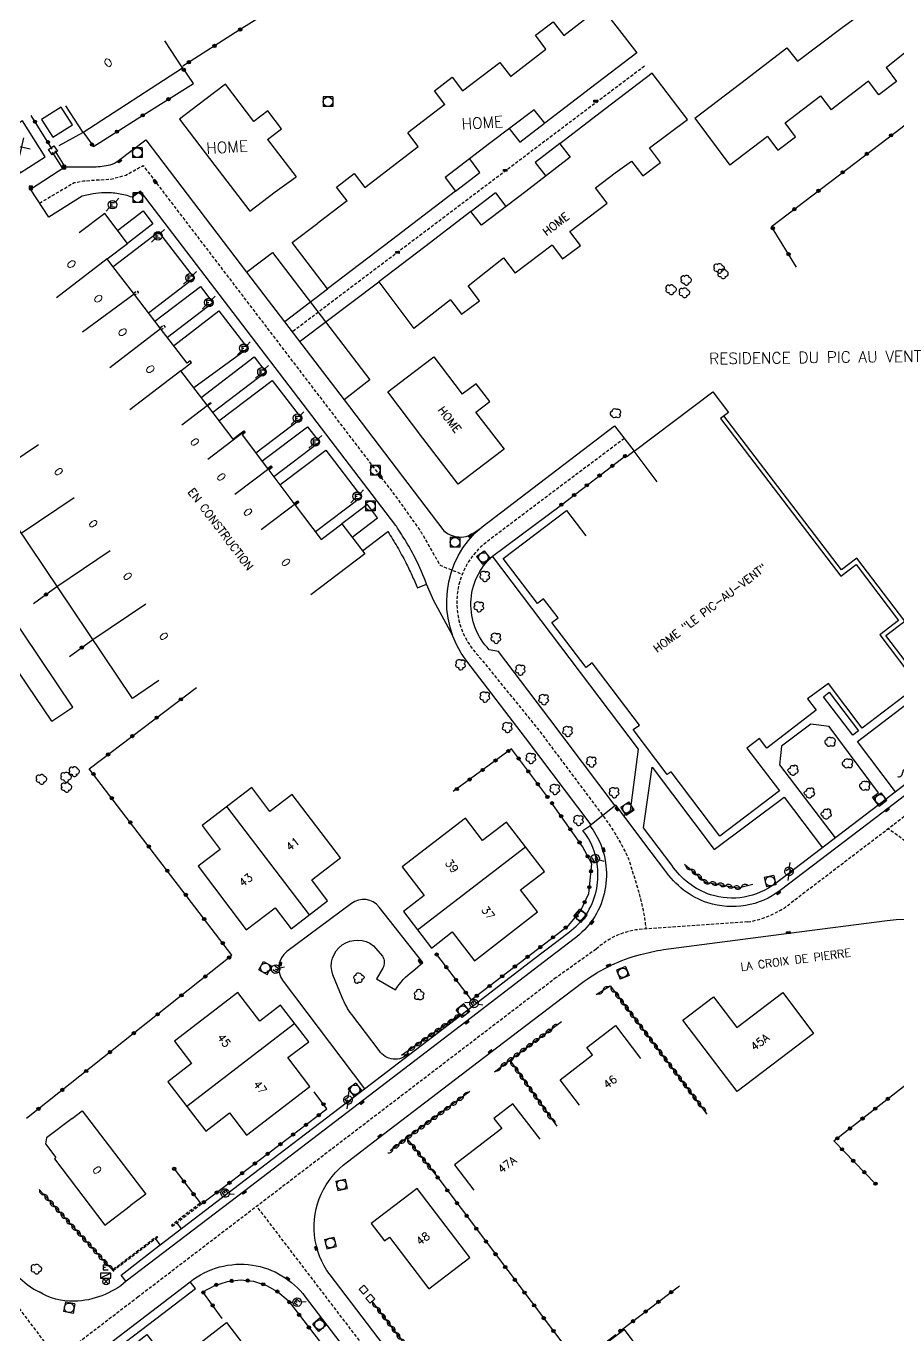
# Model space of a CAD drawing. Header units: millimetres. Extents: x 79000 to 80000, y 143000 to 144000.
# Drawn here: x 79314.5 to 79450.6, y 143150.3 to 143354.6 of the extents above; entities that cross this region are included whole.
import ezdxf
from ezdxf.enums import TextEntityAlignment as Align

# ---------------------------------------------------------------- set-up
doc = ezdxf.new("R2010")
doc.units = ezdxf.units.MM
doc.linetypes.add('DASHED', pattern=[0.75, 0.5, -0.25])
doc.layers.get('0').update_dxf_attribs({"linetype": 'CONTINUOUS'})
for name, color, linetype in [('W0001', 6, 'DASHED'), ('W0008', 7, 'CONTINUOUS'), ('W0100', 7, 'CONTINUOUS'), ('W0105', 7, 'CONTINUOUS'), ('W0112', 1, 'DASHED'), ('W0300', 7, 'CONTINUOUS'), ('W0310', 3, 'CONTINUOUS'), ('W0322', 7, 'CONTINUOUS'), ('W0330', 7, 'CONTINUOUS'), ('W0334', 7, 'CONTINUOUS'), ('W0400', 7, 'CONTINUOUS'), ('W0420', 7, 'CONTINUOUS'), ('W0430', 7, 'CONTINUOUS'), ('W0469', 7, 'CONTINUOUS'), ('W0471', 7, 'CONTINUOUS'), ('W0984', 7, 'CONTINUOUS'), ('W0989', 7, 'CONTINUOUS'), ('W0991', 7, 'CONTINUOUS'), ('W1102', 7, 'CONTINUOUS')]:
    doc.layers.add(name, color=color, linetype=linetype)
doc.styles.get("Standard").update_dxf_attribs({"font": 'romans.shx', "width": 0.85})

# ---------------------------------------------------------------- blocks, each defined once
blk = doc.blocks.new('T400')
for p, q in [((-0.15, 0.3), (0.15, 0.3)), ((-0.15, -0.25), (-0.15, 0.3)), ((-0.15, 0.15), (0.15, 0.15)), ((-0.15, 0), (0.15, 0)), ((0.15, 0.3), (0.15, -0.25)), ((-0.15, -0.15), (0.15, -0.15)), ((-0.15, -0.25), (-0.15, -0.3)), ((-0.15, -0.3), (0.15, -0.3)), ((0.15, -0.3), (0.15, -0.25))]:
    blk.add_line(p, q)
blk = doc.blocks.new('t310o')
at = {"color": 0, "linetype": 'Continuous'}
for centre, start, end in [((-0.5, 0.38), 216.8699, 323.1304), ((0.5, -0.37), 36.8699, 143.1303)]:
    blk.add_arc(centre, 0.625, start, end, dxfattribs=at)
blk = doc.blocks.new('t322o')
at = {"color": 0, "linetype": 'Continuous'}
for radius in [0.25, 0.15]:
    blk.add_circle((0, 0), radius, dxfattribs=at)
blk = doc.blocks.new('T420')
for p, q in [((0.75, 0.75), (-0.75, 0.75)), ((-0.75, 0.75), (-0.75, -0.75)), ((0.75, 0.75), (0.75, -0.75)), ((0.75, -0.75), (-0.75, -0.75))]:
    blk.add_line(p, q)
blk.add_ellipse((0, 0), major_axis=(-0.53, 0.53), ratio=1, start_param=3.926991, end_param=10.210176)
blk = doc.blocks.new('T471')
for p, q in [((-0.333334, 0.333334), (-0.333334, -0.333334)), ((-0.333334, 0.333334), (0.333334, 0.333334)), ((-0.333334, 0), (0, 0)), ((0.500001, 0.500001), (1.000002, 1.000002)), ((-0.500001, -0.500001), (-1.000002, -1.000002)), ((-0.333334, -0.333334), (0.333334, -0.333334))]:
    blk.add_line(p, q)
blk.add_ellipse((0, 0), major_axis=(0.471405, 0.471405), ratio=1, start_param=5.4977871438, end_param=11.780972451)
blk = doc.blocks.new('T300')
for p, q in [((-0.8, 0.51), (-0.86, 0.34)), ((-0.86, 0.34), (-0.86, 0.17)), ((-0.86, 0.17), (-0.74, 0.06)), ((-0.69, 0.63), (-0.8, 0.51)), ((-0.8, -0.06), (-0.74, 0.06)), ((-0.74, 0.06), (-0.69, 0.11)), ((-0.57, 0.69), (-0.69, 0.63)), ((-0.46, 0.69), (-0.57, 0.69)), ((-0.29, 0.63), (-0.46, 0.69)), ((-0.29, 0.63), (-0.17, 0.74)), ((-0.23, 0.57), (-0.29, 0.63)), ((-0.17, 0.74), (-0.06, 0.8)), ((-0.06, 0.8), (0.06, 0.8)), ((0.06, 0.8), (0.23, 0.74)), ((0.23, 0.74), (0.34, 0.63)), ((0.34, 0.63), (0.4, 0.51)), ((0.46, 0.46), (0.34, 0.46)), ((0.4, 0.51), (0.4, 0.46)), ((0.57, 0.4), (0.46, 0.46)), ((0.57, 0.4), (0.69, 0.29)), ((0.69, 0.29), (0.74, 0.17)), ((0.74, 0.06), (0.69, -0.17)), ((0.74, 0.17), (0.74, 0.06)), ((-0.8, -0.17), (-0.8, -0.06)), ((-0.8, -0.23), (-0.8, -0.17)), ((-0.74, -0.34), (-0.8, -0.23)), ((-0.69, -0.4), (-0.74, -0.34)), ((-0.51, -0.46), (-0.69, -0.4)), ((-0.4, -0.46), (-0.51, -0.46)), ((-0.4, -0.46), (-0.34, -0.46)), ((-0.34, -0.46), (-0.34, -0.4)), ((-0.34, -0.51), (-0.34, -0.46)), ((-0.29, -0.63), (-0.34, -0.51)), ((-0.17, -0.74), (-0.29, -0.63)), ((-0.06, -0.8), (-0.17, -0.74)), ((0.06, -0.8), (-0.06, -0.8)), ((0.17, -0.74), (0.06, -0.8)), ((0.23, -0.69), (0.17, -0.74)), ((0.29, -0.46), (0.23, -0.46)), ((0.29, -0.63), (0.23, -0.69)), ((0.46, -0.4), (0.29, -0.46)), ((0.34, -0.51), (0.29, -0.63)), ((0.34, -0.51), (0.34, -0.46)), ((0.57, -0.34), (0.46, -0.4)), ((0.63, -0.29), (0.57, -0.34)), ((0.69, -0.17), (0.63, -0.29))]:
    blk.add_line(p, q)
blk = doc.blocks.new('t112o')
at = {"color": 0, "linetype": 'Continuous'}
for p, q in [((-0.5, 0.5), (0.5, 0.5)), ((-0.5, -0.5), (-0.5, 0.5)), ((0.5, 0.5), (0.5, -0.5)), ((0.5, -0.5), (-0.5, -0.5))]:
    blk.add_line(p, q, dxfattribs=at)
blk = doc.blocks.new('t330o')
at = {"color": 0, "linetype": 'Continuous'}
for p, q in [((0.25, -0.25), (-0.25, 0.25)), ((-0.25, -0.25), (0.25, 0.25)), ((-0.25, 0.25), (-0.25, -0.25)), ((0.25, 0.25), (-0.25, 0.25)), ((0.25, -0.25), (0.25, 0.25)), ((-0.25, -0.25), (0.25, -0.25)), ((-0.25, -0.25), (-0.25, -0.25))]:
    blk.add_line(p, q, dxfattribs=at)
blk = doc.blocks.new('t991o')
at = {"color": 0, "linetype": 'Continuous'}
for p, q in [((-1, 1), (1, -1)), ((-1, -1), (1, 1))]:
    blk.add_line(p, q, dxfattribs=at)
blk = doc.blocks.new('T469')
at = {"color": 0, "linetype": 'Continuous', "flags": 128}
for points in [[(-0.35, 0.35), (0.35, -0.35)], [(-0.35, -0.35), (0.35, 0.35)]]:
    blk.add_lwpolyline(points, dxfattribs=at)
at = {"color": 0, "linetype": 'Continuous'}
blk.add_circle((0, 0), 0.5, dxfattribs=at)
blk = doc.blocks.new('T430')
at = {"flags": 128}
for points in [[(-0.4, 2.1), (0.4, 2.1)], [(-0.4, 2.1), (-0.4, 1.3)], [(0.8, 0.8), (-0.8, 0.8)], [(-0.8, 0.8), (-0.8, 0)], [(0.8, 0.8), (-0.8, 0)], [(-0.8, 0), (0.8, 0)], [(-0.4, 1.7), (0, 1.7)], [(-0.4, 1.3), (0.4, 1.3)], [(0.8, 0), (0.8, 0.8)]]:
    blk.add_lwpolyline(points, dxfattribs=at)

msp = doc.modelspace()

# ---------------------------------------------------------------- linework, layer by layer
at = {"layer": 'W0001'}
for points in [[(79464.89, 143348.47), (79482.75, 143325.16), (79495.46, 143308.52), (79507.78, 143292.36, -0.258866), (79509.33, 143277.75, -0.131528), (79503.6, 143270.92), (79499.62, 143267.9), (79484.37, 143256.27), (79475.54, 143249.49), (79465.89, 143242.13), (79449.85, 143229.83), (79433.8, 143217.6, -0.122928), (79427.16, 143214.74), (79410.71, 143213.6, 0.170885), (79403.49, 143210.49), (79397.25, 143206.04), (79331.98, 143156.19), (79307.13, 143137.19), (79255, 143097.37)], [(79449.11, 143229.27, -0.067694), (79470.7, 143209.3), (79475.88, 143203.02, 0.023965), (79497.27, 143180.46), (79513.08, 143164.76), (79528.2, 143149.71), (79532.74, 143145.01, -0.133926), (79539.48, 143131.28, -0.128424), (79538.76, 143116.58, -0.140586), (79529.38, 143102.43), (79516.96, 143092.85), (79498.83, 143079), (79473.82, 143059.93), (79461.81, 143050.7, -0.205241), (79450.28, 143047.22, -0.205056), (79440.13, 143052.96), (79436.65, 143057.5), (79427.2, 143069.94), (79415.5, 143085.26), (79400.46, 143104.92), (79389, 143119.97), (79372.43, 143141.64), (79350.51, 143170.34)]]:
    msp.add_lwpolyline(points, format="xyb", dxfattribs=at)
msp.add_lwpolyline([(79356.13, 143306.98), (79362.74, 143311.99), (79411.23, 143348.56)], dxfattribs=at)
at = {"layer": 'W0001', "flags": 128}
for points in [[(79316.57, 143326.98), (79321.96, 143330.17), (79323.43, 143330.44), (79325.44, 143330.6), (79327.68, 143330.71), (79330.02, 143331.35), (79332.75, 143332.83), (79334.53, 143330.49), (79372.46, 143280.82), (79376.16, 143275.59), (79379.12, 143270.42), (79382.58, 143269.04)], [(79313.36, 143154.4), (79319.33, 143146.52)]]:
    msp.add_lwpolyline(points, dxfattribs=at)
msp.add_lwpolyline([(79407.89, 143290.22), (79396.62, 143281.78), (79386.48, 143274.14, 0.449139), (79385.04, 143256.36), (79394.35, 143244.93), (79404.54, 143231.34, -0.054355), (79408.55, 143224.57), (79409.86, 143220.36, -0.046506), (79411.27, 143213.64, -0.934296)], format="xyb", dxfattribs=at)
at = {"layer": 'W0008', "flags": 128}
for points in [[(79381.07, 143259.53), (79378.16, 143264.86), (79377.02, 143267.48, 0.019696), (79375.34, 143271.35, 0.026802), (79373.84, 143274.07, 0.001001), (79372.3, 143276.52, 0.022766), (79372.23, 143276.62), (79332.33, 143328.82), (79331.06, 143327.89, 0.04442), (79328.89, 143328.44, 0.04442), (79326.67, 143328.6, 0.034894), (79324.92, 143328.44), (79323.21, 143328.05), (79318, 143324.8), (79315.14, 143329.16), (79320.51, 143332.62), (79325.09, 143332.66, 0.059148), (79327.58, 143332.97, 0.101754), (79328.9, 143333.61), (79333.15, 143336.84), (79348.9, 143316.18), (79364.12, 143296.25), (79379.54, 143276.03, 0.107184), (79380.36, 143275.33, 0.082863), (79381.68, 143274.89, 0.096877), (79383.18, 143274.94, 0.106889), (79384.43, 143275.52), (79385.51, 143276.29)], [(79367.02, 143272.68), (79370.96, 143275.69, -0.013639), (79372.43, 143273.3, -0.013639), (79373.77, 143270.84, -0.010604), (79374.71, 143268.88, -0.010604), (79375.58, 143266.88), (79377.02, 143267.48)]]:
    msp.add_lwpolyline(points, format="xyb", dxfattribs=at)
for points in [[(79320.21, 143332.4), (79318.61, 143334.94)], [(79318.95, 143335.16), (79320.51, 143332.62)], [(79328.74, 143322.72), (79332.75, 143325.78), (79334.27, 143323.73), (79330.31, 143320.66)], [(79328.04, 143317.08), (79335.16, 143322.51), (79340.7, 143315.25), (79333.59, 143309.81)], [(79348.9, 143316.18), (79352.93, 143319.26), (79368.13, 143299.39), (79364.12, 143296.25)], [(79369.53, 143314.65), (79357.33, 143305.41)], [(79334.57, 143308.53), (79341.68, 143313.98), (79343.63, 143311.41), (79336.53, 143305.97)], [(79354.94, 143308.55), (79361.54, 143313.59)], [(79337.5, 143304.7), (79344.59, 143310.14), (79349.1, 143304.25), (79340.66, 143298.12)], [(79341.81, 143296.62), (79350.07, 143302.96), (79351.92, 143300.56), (79343.61, 143294.27)], [(79344.58, 143292.99), (79352.89, 143299.28), (79357.47, 143293.35), (79350.33, 143287.94)], [(79351.29, 143286.67), (79358.42, 143292.07), (79360.28, 143289.65), (79353.13, 143284.24)], [(79354.09, 143282.98), (79361.27, 143288.42), (79366.85, 143281.1)], [(79366.7, 143280.97), (79359.66, 143275.63)], [(79365.39, 143274.82), (79369.34, 143277.84), (79367.76, 143279.94), (79363.78, 143276.91)]]:
    msp.add_lwpolyline(points, dxfattribs=at)
at = {"layer": 'W0008'}
for points in [[(79402.72, 143229.91), (79392.45, 143243.48), (79383.28, 143255.48, -0.402984), (79385.68, 143276.44), (79406.38, 143292.19), (79409.41, 143288.24)], [(79406.47, 143232.85), (79396.25, 143246.38), (79388.25, 143256.95), (79386.8, 143257.24, -0.425623), (79387.28, 143271.84), (79398.06, 143279.89)], [(79464.32, 143244.18), (79448.29, 143231.88), (79432.24, 143219.65, -0.245027), (79420.94, 143217.72, -0.165782), (79414.22, 143222.84), (79412.1, 143225.62), (79406.59, 143232.95), (79402.49, 143229.73, -0.150618), (79405.01, 143223.52, -0.176953), (79402.99, 143215.12, -0.077386), (79400.08, 143212.1), (79394.52, 143207.87), (79384.04, 143199.84), (79366.33, 143186.28), (79348.61, 143172.74), (79330.12, 143158.63, -0.169257), (79321.98, 143155.5, -0.151904), (79316.49, 143157, -0.121179)], [(79398.41, 143203.04), (79401.61, 143205.47, -0.092088), (79410.43, 143209.66, -0.026707), (79413.99, 143210.41), (79433.6, 143212.97), (79448.95, 143214.97, -0.249549), (79468.74, 143207.62)], [(79460.2, 143052.71, -0.206357), (79450.56, 143049.78, -0.205148), (79442.18, 143054.52), (79438.7, 143059.06), (79429.26, 143071.5), (79417.55, 143086.82), (79402.51, 143106.49), (79391.06, 143121.54, -0.423125), (79393.56, 143132.99), (79393.56, 143132.99), (79403.23, 143140.38), (79411.28, 143146.55), (79407.9, 143151.1), (79388.87, 143136.52, -0.219788), (79382, 143135.69, -0.141406), (79377.91, 143138.72), (79373.59, 143144.36), (79361.93, 143159.63, -0.131802), (79359.51, 143165.82, -0.265689), (79364.66, 143177.27), (79370.28, 143181.59), (79387.94, 143195.1), (79398.41, 143203.04)], [(79324.76, 143146.81), (79340.1, 143158.54, -0.20707), (79349.81, 143161.17, -0.195308), (79358.06, 143156.22), (79370.39, 143140.08)]]:
    msp.add_lwpolyline(points, format="xyb", dxfattribs=at)
for points in [[(79409.41, 143288.24), (79408.28, 143287.37), (79408.13, 143287.57)], [(79306.62, 143188.56), (79307.23, 143182.51), (79307.61, 143176.89), (79308.54, 143170.39), (79310.13, 143164.22), (79310.97, 143162.13), (79312, 143160.65), (79312.4, 143160.25), (79313.19, 143159.37), (79314.61, 143158.12), (79315.7, 143157.4), (79316.49, 143157)]]:
    msp.add_lwpolyline(points, dxfattribs=at)
at = {"layer": 'W0100'}
for p, q in [((79398.43, 143353.15), (79404.23, 143357.61)), ((79404.23, 143357.61), (79406.79, 143354.41)), ((79390.12, 143346.77), (79395.64, 143351.01)), ((79446.01, 143346.01), (79440.18, 143341.56)), ((79379.86, 143342.38), (79374.08, 143337.96)), ((79411.8, 143335.59), (79417.75, 143340.02)), ((79352.17, 143336.91), (79356.62, 143331.09)), ((79375.72, 143335.8), (79374.08, 143337.96)), ((79430.23, 143337.39), (79424.36, 143332.9)), ((79367.39, 143329.44), (79375.72, 143335.8)), ((79364.6, 143327.32), (79360.01, 143323.86)), ((79356.03, 143320.84), (79360.01, 143323.86)), ((79360.01, 143323.86), (79360.01, 143323.86)), ((79396.63, 143320.43), (79390.84, 143316.02)), ((79383.51, 143314.08), (79389, 143318.43)), ((79389, 143318.43), (79390.84, 143316.02)), ((79380.77, 143311.9), (79375.04, 143307.41)), ((79389.18, 143288.56), (79384.72, 143294.35)), ((79389.15, 143288.54), (79385.9, 143286.13)), ((79335.22, 143252.45), (79331.07, 143249.65)), ((79318.48, 143246.07), (79321.78, 143248.28)), ((79321.64, 143184.04), (79317.63, 143181.05)), ((79317.63, 143181.05), (79317.49, 143180.08))]:
    msp.add_line(p, q, dxfattribs=at)
at = {"layer": 'W0100', "flags": 128}
for points in [[(79418.9, 143340.24), (79426.1, 143345.73), (79433.29, 143351.23), (79434.92, 143349.12), (79441.89, 143354.4), (79448.94, 143359.53), (79446.19, 143362.67), (79448.31, 143364.29), (79443.03, 143371.27), (79435.39, 143381.68), (79425.83, 143374.11), (79416.38, 143366.85), (79418.74, 143363.7), (79411.79, 143358.4), (79409.35, 143356.53), (79401.7, 143366.5)], [(79406.79, 143354.41), (79409.82, 143350.43), (79402.63, 143344.94), (79395.49, 143339.48), (79393.79, 143341.56)], [(79320.6, 143342.17), (79323.33, 143337.98), (79338.88, 143348.11), (79336.15, 143352.3)], [(79417.75, 143340.02), (79412.22, 143347.25), (79405.01, 143341.74)], [(79342.38, 143343.12), (79338.4, 143340.08), (79343.92, 143332.86), (79349.41, 143325.71), (79353.37, 143328.75)], [(79393.79, 143341.56), (79386.81, 143336.28), (79379.89, 143330.96), (79381.5, 143328.83), (79371.53, 143321.21), (79361.54, 143313.58), (79356.03, 143320.84)], [(79405.01, 143341.74), (79397.8, 143336.25), (79399.45, 143334.13), (79392.52, 143328.81), (79385.57, 143323.53), (79383.94, 143325.66), (79376.74, 143320.16), (79369.54, 143314.67), (79375.04, 143307.41)], [(79342.72, 143295.44), (79338.61, 143300.8), (79340.31, 143302.11), (79340.09, 143302.36), (79339.6, 143301.97), (79335.4, 143307.45), (79331.22, 143312.91), (79328.03, 143317.09), (79327.15, 143318.25), (79330.31, 143320.66), (79330.31, 143320.66), (79326.74, 143325.34), (79322.76, 143322.31)], [(79385.9, 143286.13), (79381.92, 143283.1), (79376.43, 143290.3), (79370.94, 143297.5), (79374.91, 143300.53)]]:
    msp.add_lwpolyline(points, dxfattribs=at)
at = {"layer": 'W0100'}
for points in [[(79448.78, 143348.13), (79460.14, 143357.26), (79460.14, 143357.26)], [(79395.64, 143351.01), (79394, 143353.19), (79396.8, 143355.3), (79398.43, 143353.15)], [(79382.64, 143344.5), (79388.46, 143348.94), (79390.12, 143346.78)], [(79448.78, 143348.13), (79450.41, 143345.99), (79447.63, 143343.88), (79446.01, 143346.01)], [(79350.05, 143339.71), (79345.61, 143345.54), (79342.38, 143343.12)], [(79379.86, 143342.38), (79378.23, 143344.52), (79381.01, 143346.64), (79382.64, 143344.5)], [(79433, 143339.51), (79438.53, 143343.74), (79440.18, 143341.56)], [(79352.17, 143336.91), (79354.35, 143338.58), (79352.22, 143341.36), (79350.05, 143339.71)], [(79418.9, 143340.24), (79418.9, 143340.24), (79424.36, 143332.9)], [(79430.23, 143337.39), (79431.86, 143335.23), (79434.64, 143337.34), (79433, 143339.51)], [(79408.99, 143333.53), (79410.76, 143331.21), (79413.53, 143333.32), (79411.8, 143335.59)], [(79403.4, 143329.34), (79406.48, 143331.7), (79408.99, 143333.53)], [(79353.37, 143328.75), (79353.37, 143328.75), (79356.62, 143331.09)], [(79364.6, 143327.32), (79362.94, 143329.47), (79365.72, 143331.61), (79367.39, 143329.44)], [(79399.4, 143322.55), (79405.21, 143326.98), (79403.4, 143329.34)], [(79396.63, 143320.43), (79398.26, 143318.27), (79401.04, 143320.38), (79399.4, 143322.55)], [(79380.77, 143311.9), (79382.48, 143309.63), (79385.28, 143311.74), (79383.51, 143314.08)], [(79331.07, 143249.65), (79308.11, 143283.71), (79302.54, 143291.92), (79296.82, 143300.29), (79289.48, 143311.34), (79279.93, 143303.95), (79272.04, 143297.8), (79264.12, 143291.67), (79257.8, 143286.76), (79249.94, 143280.65), (79235.74, 143269.61), (79229.41, 143264.72), (79223.06, 143259.79), (79216.72, 143254.89), (79208.33, 143248.29), (79206.25, 143250.99), (79204.87, 143249.92), (79204.24, 143250.73), (79203.53, 143250.17), (79201.65, 143252.59)], [(79374.91, 143300.53), (79374.91, 143300.53), (79378.14, 143302.95), (79382.59, 143297.12)], [(79321.78, 143248.28), (79316.69, 143255.86), (79308.45, 143268.06), (79298.14, 143283.3), (79287.49, 143299.04)], [(79384.72, 143294.35), (79386.88, 143296.01), (79384.74, 143298.78), (79382.59, 143297.12)], [(79338.77, 143292.38), (79342.75, 143295.4), (79342.72, 143295.44), (79343.24, 143295.83), (79343.32, 143295.71), (79342.81, 143295.32), (79346.76, 143290.11), (79348.48, 143291.42), (79348.69, 143291.16), (79348.19, 143290.77), (79352.15, 143285.54), (79352.67, 143285.93), (79352.87, 143285.67), (79352.35, 143285.28), (79356.3, 143280.05), (79356.85, 143280.47), (79357.05, 143280.21), (79356.5, 143279.79), (79360.55, 143274.45), (79363.79, 143276.92), (79367.38, 143272.21), (79358.91, 143265.8)], [(79413.04, 143283.44), (79409.41, 143288.24), (79421.69, 143297.52), (79424.16, 143294.29), (79422.91, 143293.33), (79441.68, 143268.75), (79444.08, 143270.57), (79450.73, 143261.82), (79447.78, 143259.59), (79453.8, 143251.65), (79445.02, 143245.01), (79439.75, 143251.96), (79436.52, 143249.56), (79437.87, 143247.8), (79430.12, 143241.89), (79428.99, 143243.37), (79427.04, 143241.88), (79432.11, 143235.21), (79422.81, 143228.14), (79415.18, 143238.19), (79414.6, 143237.76), (79409.28, 143244.76), (79410.24, 143245.48), (79402.87, 143255.19), (79401.92, 143254.45), (79396.59, 143261.47), (79397.55, 143262.2), (79395.29, 143265.17), (79394.33, 143264.44), (79388.95, 143271.46), (79398.86, 143278.99), (79401.89, 143275.01)], [(79318.48, 143246.07), (79313.4, 143253.64), (79305.15, 143265.83), (79294.85, 143281.07), (79286.58, 143293.29)], [(79400.9, 143186.12), (79397.86, 143190.09), (79402.92, 143193.98), (79402.02, 143195.15), (79406.49, 143198.58), (79410.44, 143193.44)], [(79394.74, 143180.83), (79390.48, 143186.35), (79387.53, 143184.07), (79388.74, 143182.51), (79381.35, 143176.8), (79384.41, 143172.84)], [(79321.64, 143184.04), (79323.23, 143185.22), (79333.15, 143172.23), (79330.74, 143170.4)], [(79317.49, 143180.08), (79319.09, 143177.94), (79318.89, 143177.74), (79326.76, 143167.38), (79330.74, 143170.4)], [(79340.05, 143141.49), (79337, 143145.45), (79345.74, 143152.19), (79350.89, 143145.51), (79346.93, 143142.46)]]:
    msp.add_lwpolyline(points, dxfattribs=at)
at = {"layer": 'W0100', "flags": 128}
for points in [[(79316.89, 143340.02), (79318.65, 143337.27), (79321.7, 143339.22), (79319.94, 143341.98)], [(79310.01, 143337.38), (79313.54, 143331.73), (79317.44, 143334.21), (79313.92, 143339.83)]]:
    msp.add_lwpolyline(points, close=True, dxfattribs=at)
at = {"layer": 'W0100'}
for points in [[(79341.95, 143229.81), (79344.79, 143226.07), (79341.32, 143223.45), (79348.85, 143213.52), (79353.37, 143216.95), (79355.85, 143213.68), (79361.56, 143218.03), (79359.07, 143221.29), (79363.58, 143224.73), (79356.01, 143234.63), (79352.55, 143231.99), (79349.7, 143235.72)], [(79389.47, 143230.33), (79385.74, 143227.47), (79383.1, 143230.93), (79373.2, 143223.35), (79376.65, 143218.85), (79373.4, 143216.35), (79377.77, 143210.66), (79381.02, 143213.17), (79384.49, 143208.67), (79394.35, 143216.29), (79391.69, 143219.73), (79395.41, 143222.6)], [(79342.53, 143182.06), (79346.25, 143184.92), (79348.9, 143181.46), (79358.79, 143189.04), (79355.34, 143193.55), (79358.6, 143196.04), (79354.22, 143201.73), (79350.98, 143199.23), (79347.51, 143203.72), (79337.64, 143196.1), (79340.3, 143192.66), (79336.59, 143189.79)], [(79425.49, 143188.28), (79417.05, 143199.39), (79421.84, 143203.03), (79425.44, 143198.28), (79432.63, 143203.71), (79437.45, 143197.33)], [(79375.55, 143173.13), (79368.37, 143167.66), (79370.45, 143164.92), (79371.24, 143165.52), (79377.35, 143157.47), (79383.75, 143162.33)]]:
    msp.add_lwpolyline(points, close=True, dxfattribs=at)
at = {"layer": 'W0105'}
msp.add_line((79387.75, 143328.58), (79389.39, 143326.43), dxfattribs=at)
at = {"layer": 'W0105', "flags": 128}
for points in [[(79389.92, 143338.63), (79391.56, 143336.51), (79395.41, 143339.44)], [(79397.82, 143336.26), (79393.99, 143333.34), (79395.65, 143331.2)], [(79381.51, 143328.83), (79385.35, 143331.74), (79383.74, 143333.91)], [(79387.75, 143328.58), (79383.95, 143325.66)]]:
    msp.add_lwpolyline(points, dxfattribs=at)
at = {"layer": 'W0112', "flags": 128}
for points in [[(79331.23, 143312.89), (79331.77, 143313.31), (79332.01, 143312.99), (79331.47, 143312.58)], [(79335.36, 143307.49), (79335.94, 143307.94), (79336.18, 143307.62), (79335.6, 143307.18)]]:
    msp.add_lwpolyline(points, dxfattribs=at)
at = {"layer": 'W0112'}
for points in [[(79341.58, 143170.78), (79337.16, 143167.37), (79337.28, 143167.21), (79341.7, 143170.62)], [(79328.09, 143160.51), (79334.87, 143165.64), (79334.99, 143165.48), (79328.21, 143160.35)]]:
    msp.add_lwpolyline(points, close=True, dxfattribs=at)
at = {"layer": 'W0310'}
for points in [[(79417.31, 143223.75), (79420.58, 143220.96), (79425.65, 143220.08), (79427.98, 143220.65)], [(79403.51, 143203.4), (79405.68, 143204.74), (79420.8, 143184.74)], [(79382.35, 143200.36), (79373.1, 143193.86)], [(79387.62, 143191.34), (79389.99, 143193.16), (79398.08, 143199.18)], [(79389.99, 143193.16), (79397.33, 143182.83)], [(79383.78, 143188.24), (79373.89, 143180.97), (79371.34, 143179)], [(79373.89, 143180.97), (79378.75, 143174.82)], [(79328.16, 143160.15), (79316.52, 143172.95)]]:
    msp.add_lwpolyline(points, dxfattribs=at)
at = {"layer": 'W0310', "flags": 128}
msp.add_lwpolyline([(79368.43, 143155.56), (79379.87, 143140.6), (79382.29, 143138.49), (79386.51, 143138.32), (79387.94, 143139.09), (79389.92, 143140.56), (79387.44, 143143.96), (79391.07, 143146.93), (79392.18, 143145.56)], dxfattribs=at)
at = {"layer": 'W0322'}
for p, q in [((79315.65, 143264.47), (79319.29, 143267.13)), ((79321.24, 143256.17), (79324.88, 143258.83)), ((79314.55, 143184.08), (79346.62, 143209.53))]:
    msp.add_line(p, q, dxfattribs=at)
for points in [[(79353.96, 143357.84), (79347.73, 143353.96), (79338.97, 143348.38)], [(79323.39, 143338.07), (79324.98, 143335.81), (79332.78, 143340.75), (79340.62, 143345.66), (79338.83, 143348.23)], [(79434.78, 143316.98), (79430.9, 143323.34), (79450.37, 143338.18), (79460.44, 143345.92), (79463.44, 143348.25)], [(79398.06, 143279.89), (79408.13, 143287.57)], [(79346.62, 143209.53), (79324.33, 143238.67), (79341.09, 143251.35)], [(79395.88, 143234.25), (79390.26, 143241.79), (79381.17, 143235.08)], [(79378.58, 143209.65), (79383.99, 143202.56), (79399.15, 143214.18), (79401.03, 143216.42), (79402.33, 143219.16), (79402.8, 143223.8), (79401.36, 143226.5), (79396.46, 143233.46)], [(79447.13, 143173.87), (79440.62, 143180.54), (79456.69, 143193.1)], [(79337.6, 143176.2), (79341.8, 143170.65), (79361.44, 143185.54), (79359.46, 143188.2)], [(79378.75, 143174.82), (79400.65, 143145.8), (79406.57, 143150.31)], [(79345.09, 143152.84), (79342.06, 143156.97), (79343.92, 143157.99), (79345.9, 143158.61), (79347.96, 143158.85), (79349.99, 143158.65), (79352, 143157.99), (79353.79, 143156.98), (79355.37, 143155.63), (79360.8, 143148.61), (79346.11, 143137.27), (79337.96, 143131.1), (79327.03, 143145.43), (79333.33, 143150.32), (79336.5, 143146.21)], [(79407.26, 143150.88), (79416.51, 143157.92)]]:
    msp.add_lwpolyline(points, dxfattribs=at)
at = {"layer": 'W0322', "flags": 128}
for points in [[(79318.56, 143335.38), (79315.25, 143340.66)], [(79319.64, 143335.98), (79323.33, 143337.98), (79323.36, 143337.95)]]:
    msp.add_lwpolyline(points, dxfattribs=at)
at = {"layer": 'W0334'}
for points in [[(79462.81, 143346.88), (79461.76, 143346.07), (79479.64, 143322.78), (79492.35, 143306.15), (79504.62, 143290.06, -0.255549), (79505.75, 143279.34, -0.131514), (79501.3, 143274.08), (79497.25, 143271.01), (79482, 143259.37), (79473.17, 143252.59), (79463.51, 143245.24), (79447.48, 143232.94), (79431.43, 143220.71, -0.244828), (79421.35, 143218.98, -0.166448), (79415.3, 143223.61), (79413.16, 143226.43), (79410.88, 143229.43), (79412.22, 143238.89), (79421.94, 143226.04), (79432.85, 143234.23), (79438.82, 143226.33)], [(79330.1, 143158.61), (79329.33, 143159.61), (79334.51, 143163.63), (79347.81, 143173.79), (79365.54, 143187.32), (79383.25, 143200.88), (79393.73, 143208.91), (79399.28, 143213.15, 0.077057), (79401.91, 143215.86, 0.17698), (79403.7, 143223.39, 0.138638), (79401.43, 143229.03), (79402.49, 143229.73)], [(79374.3, 143194.03), (79374.2, 143194.17, -0.468535), (79369.59, 143194.64), (79365.32, 143200.28, -0.07042), (79363.85, 143202.95), (79362.36, 143206.49, -0.749906), (79368.72, 143211.03), (79370.13, 143209.39, -0.25421), (79370.16, 143207.5), (79369.18, 143205.86), (79372.14, 143204.13, -0.101372), (79374.85, 143207.07), (79376.41, 143208.38), (79369.62, 143217.06, 0.403849), (79365.26, 143217.62), (79355.17, 143210.14, 0.401273), (79354.62, 143205.5), (79367.32, 143188.69)], [(79292.02, 143054.86), (79293.06, 143055.65), (79288.88, 143061.09), (79280.09, 143072.52), (79269.64, 143086.24, -0.21096), (79266.95, 143096.56, -0.19879), (79272.33, 143105.1), (79291.76, 143119.92), (79309.48, 143133.46), (79325.56, 143145.77), (79335.84, 143153.61), (79340.91, 143157.48), (79340.11, 143158.55)]]:
    msp.add_lwpolyline(points, format="xyb", dxfattribs=at)
for points in [[(79450.23, 143235.05), (79444.31, 143242.91), (79455.06, 143251.13), (79448.75, 143259.46), (79451.69, 143261.69), (79444.21, 143271.54), (79441.81, 143269.71), (79423.45, 143293.75)], [(79407.8, 143231.34), (79408.86, 143232.14), (79410.09, 143241.69), (79387.28, 143271.84)], [(79447.58, 143233.02), (79446.66, 143234.23), (79447.57, 143234.91), (79439.86, 143245.23), (79437.02, 143245.63), (79432.43, 143242.16), (79432.1, 143239.28), (79440.81, 143227.85)], [(79338.01, 143167.77), (79338.71, 143166.84)], [(79335.4, 143164.31), (79334.72, 143165.28)]]:
    msp.add_lwpolyline(points, dxfattribs=at)
msp.add_lwpolyline([(79443.59, 143243.89), (79439.02, 143249.91), (79439.9, 143250.59), (79444.47, 143244.57)], close=True, dxfattribs=at)
at = {"layer": 'W1102'}
for p, q in [((79308.11, 143283.71), (79316.4, 143289.3)), ((79313.7, 143275.42), (79321.99, 143281.01)), ((79319.29, 143267.13), (79327.58, 143272.72)), ((79324.88, 143258.83), (79333.17, 143264.42))]:
    msp.add_line(p, q, dxfattribs=at)
at = {"layer": 'W1102', "flags": 128}
for points in [[(79327.15, 143318.25), (79319.19, 143312.19)], [(79331.34, 143312.75), (79323.27, 143306.84)], [(79335.48, 143307.34), (79327.54, 143301.26)], [(79338.61, 143300.8), (79330.67, 143294.72)], [(79348.59, 143291.29), (79342.87, 143286.96)], [(79352.77, 143285.8), (79347.04, 143281.46)], [(79356.95, 143280.34), (79351.19, 143275.98)], [(79358.7, 143215.86), (79345.83, 143232.77)], [(79375.59, 143213.51), (79392.44, 143226.46)], [(79356.41, 143198.88), (79339.56, 143185.93)]]:
    msp.add_lwpolyline(points, dxfattribs=at)

# ---------------------------------------------------------------- block references
at = {"layer": 'W0112'}
for p, rotation in [((79318.67, 143335.22), 34.10329983663647), ((79367.17, 143157.32), 312.8038098308957), ((79368.23, 143155.93), 312.8038098308957)]:
    msp.add_blockref('t112o', p, dxfattribs=dict(at, rotation=rotation))
at = {"layer": 'W0300'}
for p in [(79422.73, 143316.77), (79423.34, 143315.93), (79415.24, 143313.45), (79417.59, 143314.91), (79417.31, 143312.97), (79322.03, 143238.2), (79316.91, 143236.99), (79320.75, 143237.33), (79320.82, 143235.73), (79316.12, 143160.52)]:
    msp.add_blockref('T300', p, dxfattribs=at)
for p, rotation in [((79406.63, 143294.16), 37.28638419270349), ((79386.09, 143268.83), 127.2590974345614), ((79385.16, 143264.08), 127.2590974345614), ((79387.82, 143259.18), 127.2590974345614), ((79382.3, 143255.04), 127.2590974345614), ((79391.64, 143254.21), 127.2590974345614), ((79386.1, 143250), 127.2590974345614), ((79395.29, 143249.6), 127.2590974345614), ((79389.61, 143245.24), 127.2590974345614), ((79399.03, 143244.62), 127.2590974345614), ((79440.14, 143242.86), 36.90057990185936), ((79393.28, 143240.42), 127.2590974345614), ((79402.73, 143239.87), 127.2590974345614), ((79442.86, 143239.5), 36.90057990185936), ((79434.22, 143238.36), 263.5645782561198), ((79397.03, 143235.57), 127.2590974345614), ((79445.54, 143236.01), 36.90057990185936), ((79406.28, 143235.07), 127.2590974345614), ((79436.77, 143234.81), 263.5645782561198), ((79439.4, 143231.54), 263.5645782561198), ((79400.72, 143230.72), 127.2590974345614), ((79366.44, 143206.06), 91.60064300540941), ((79375.84, 143203.24), 307.5556924996058)]:
    msp.add_blockref('T300', p, dxfattribs=dict(at, rotation=rotation))
at = {"layer": 'W0310'}
for p, rotation in [((79451.34, 143238.04), 217.5239969066398), ((79418.26, 143222.94), 319.5518733595378), ((79419.21, 143222.12), 319.5518733595378), ((79420.16, 143221.31), 319.5518733595378), ((79421.27, 143220.84), 350.1932337173818), ((79422.51, 143220.63), 350.1932337173818), ((79423.74, 143220.41), 350.1932337173818), ((79424.97, 143220.2), 350.1932337173818), ((79426.19, 143220.22), 13.59961505591072), ((79404.57, 143204.05), 31.72060016616178), ((79406.4, 143203.78), 307.1103364647307), ((79407.15, 143202.79), 307.1103364647307), ((79407.91, 143201.79), 307.1103364647307), ((79408.66, 143200.79), 307.1103364647307), ((79380.3, 143198.92), 215.1200905537117), ((79381.33, 143199.64), 215.1200905537117), ((79409.42, 143199.8), 307.1103364647307), ((79410.17, 143198.8), 307.1103364647307), ((79378.26, 143197.49), 215.1200905537117), ((79379.28, 143198.21), 215.1200905537117), ((79395.62, 143197.35), 36.64582768626716), ((79396.62, 143198.09), 36.64582768626716), ((79410.92, 143197.8), 307.1103364647307), ((79411.68, 143196.8), 307.1103364647307), ((79375.19, 143195.33), 215.1200905537117), ((79376.21, 143196.05), 215.1200905537117), ((79377.24, 143196.77), 215.1200905537117), ((79392.61, 143195.11), 36.64582768626716), ((79393.61, 143195.86), 36.64582768626716), ((79394.61, 143196.6), 36.64582768626716), ((79412.43, 143195.81), 307.1103364647307), ((79413.19, 143194.81), 307.1103364647307), ((79374.17, 143194.61), 215.1200905537117), ((79389.6, 143192.87), 37.47051936704351), ((79390.6, 143193.62), 36.64582768626716), ((79391.6, 143194.36), 36.64582768626716), ((79413.94, 143193.81), 307.1103364647307), ((79414.7, 143192.82), 307.1103364647307), ((79388.61, 143192.1), 37.47051936704351), ((79390.71, 143192.14), 305.3861524549677), ((79391.43, 143191.12), 305.3861524549677), ((79415.45, 143191.82), 307.1103364647307), ((79416.2, 143190.82), 307.1103364647307), ((79392.16, 143190.1), 305.3861524549677), ((79392.88, 143189.08), 305.3861524549677), ((79416.96, 143189.83), 307.1103364647307), ((79417.71, 143188.83), 307.1103364647307), ((79381.76, 143186.76), 216.3259562103468), ((79382.77, 143187.5), 216.3259562103468), ((79393.61, 143188.06), 305.3861524549677), ((79394.33, 143187.04), 305.3861524549677), ((79418.47, 143187.83), 307.1103364647307), ((79419.22, 143186.84), 307.1103364647307), ((79378.74, 143184.54), 216.3259562103468), ((79379.75, 143185.28), 216.3259562103468), ((79380.75, 143186.02), 216.3259562103468), ((79395.05, 143186.03), 305.3861524549677), ((79395.78, 143185.01), 305.3861524549677), ((79419.97, 143185.84), 307.1103364647307), ((79376.73, 143183.06), 216.3259562103468), ((79377.73, 143183.8), 216.3259562103468), ((79396.5, 143183.99), 305.3861524549677), ((79373.71, 143180.83), 217.7221624817097), ((79374.71, 143181.58), 216.3259562103468), ((79375.72, 143182.32), 216.3259562103468), ((79371.73, 143179.3), 217.7221624817097), ((79372.72, 143180.07), 217.7221624817097), ((79374.66, 143179.99), 308.3638386104807), ((79375.44, 143179.01), 308.3638386104807), ((79376.21, 143178.03), 308.3638386104807), ((79376.99, 143177.05), 308.3638386104807), ((79377.76, 143176.07), 308.3638386104807), ((79317.23, 143172.17), 132.267977863654), ((79318.07, 143171.25), 132.267977863654), ((79318.91, 143170.32), 132.267977863654), ((79319.75, 143169.4), 132.267977863654), ((79320.59, 143168.47), 132.267977863654), ((79321.43, 143167.55), 132.267977863654), ((79322.27, 143166.62), 132.267977863654), ((79323.11, 143165.7), 132.267977863654), ((79323.96, 143164.77), 132.267977863654), ((79324.8, 143163.85), 132.267977863654), ((79325.64, 143162.92), 132.267977863654), ((79326.48, 143162), 132.267977863654), ((79327.32, 143161.07), 132.267977863654), ((79369.19, 143154.57), 307.4082656008503), ((79369.95, 143153.57), 307.4082656008503), ((79370.71, 143152.58), 307.4082656008503), ((79371.47, 143151.59), 307.4082656008503), ((79372.23, 143150.6), 307.4082656008503), ((79372.99, 143149.6), 307.4082656008503)]:
    msp.add_blockref('t310o', p, dxfattribs=dict(at, rotation=rotation))
at = {"layer": 'W0322'}
for p, rotation in [((79347.91, 143354.07), 211.9549860307105), ((79343.9, 143351.52), 212.4759601675857), ((79339.89, 143348.97), 212.4759601675857), ((79339.1, 143347.8), 125.0641445470851), ((79336.7, 143343.2), 32.07832051658859), ((79332.68, 143340.68), 32.32089111272238), ((79315.85, 143339.7), 212.7718630444314), ((79317.88, 143336.49), 212.7718630444314), ((79328.66, 143338.14), 32.32089111272238), ((79449.54, 143337.55), 37.33056733192674), ((79324.76, 143336.12), 305.0141618170912), ((79445.76, 143334.67), 37.33056733192674), ((79441.98, 143331.79), 37.33056733192674), ((79438.2, 143328.9), 37.33056733192674), ((79434.43, 143326.02), 37.33056733192674), ((79431.07, 143323.06), 121.3585483564719), ((79433.54, 143319.01), 121.3585483564719), ((79408, 143287.47), 37.36407746312508), ((79406.01, 143285.96), 37.36407746312508), ((79404.02, 143284.44), 37.36407746312508), ((79400.05, 143281.4), 37.36407746312508), ((79402.04, 143282.92), 37.36407746312508), ((79398.06, 143279.89), 37.36407746312508), ((79317.57, 143265.87), 36.14326378824313), ((79323.16, 143257.58), 36.14326378824313), ((79338.63, 143249.49), 37.11615917732895), ((79334.85, 143246.63), 37.11615917732895), ((79331.06, 143243.76), 37.11615917732895), ((79327.27, 143240.89), 37.11615917732895), ((79389.78, 143241.43), 216.4311503924087), ((79391.4, 143240.26), 126.6783553665651), ((79385.76, 143238.46), 216.4311503924087), ((79387.77, 143239.95), 216.4311503924087), ((79392.89, 143238.26), 126.6783553665651), ((79324.98, 143237.83), 127.4242191289191), ((79383.74, 143236.98), 216.4311503924087), ((79394.38, 143236.25), 126.6783553665651), ((79327.86, 143234.05), 127.4242191289191), ((79381.73, 143235.49), 216.4311503924087), ((79395.88, 143234.25), 126.6783553665651), ((79396.59, 143233.28), 125.1556104963215), ((79330.75, 143230.28), 127.4242191289191), ((79398.03, 143231.24), 125.1556104963215), ((79399.46, 143229.19), 125.1556104963215), ((79333.63, 143226.51), 127.4242191289191), ((79400.9, 143227.15), 125.1556104963215), ((79402.16, 143224.99), 118.0354082508342), ((79336.52, 143222.74), 127.4242191289191), ((79402.68, 143222.66), 84.25871236359043), ((79402.43, 143220.17), 84.25871236359043), ((79339.41, 143218.96), 127.4242191289191), ((79401.7, 143217.82), 64.73035936397496), ((79400.42, 143215.69), 49.99062138904947), ((79342.29, 143215.19), 127.4242191289191), ((79398.74, 143213.86), 37.46454700204689), ((79396.75, 143212.33), 37.46454700204689), ((79345.18, 143211.42), 127.4242191289191), ((79378.58, 143209.65), 307.3480930904957), ((79394.77, 143210.81), 37.46454700204689), ((79346.17, 143209.17), 38.43521827897757), ((79380.1, 143207.67), 307.3480930904957), ((79390.8, 143207.77), 37.46454700204689), ((79392.78, 143209.29), 37.46454700204689), ((79342.45, 143206.22), 38.43521827897757), ((79381.61, 143205.68), 307.3480930904957), ((79388.82, 143206.25), 37.46454700204689), ((79383.13, 143203.69), 307.3480930904957), ((79386.83, 143204.73), 37.46454700204689), ((79338.73, 143203.27), 38.43521827897757), ((79384.85, 143203.21), 37.46454700204689), ((79335.01, 143200.32), 38.43521827897757), ((79331.29, 143197.36), 38.43521827897757), ((79327.57, 143194.41), 38.43521827897757), ((79323.85, 143191.46), 38.43521827897757), ((79320.13, 143188.51), 38.43521827897757), ((79449.04, 143187.12), 38.00379721953455), ((79316.41, 143185.55), 38.43521827897757), ((79360.91, 143186.26), 126.6136865317772), ((79447.07, 143185.58), 38.00379721953455), ((79358.17, 143183.06), 37.15622560180666), ((79360.17, 143184.57), 37.15622560180666), ((79445.1, 143184.04), 38.00379721953455), ((79356.18, 143181.55), 37.15622560180666), ((79441.16, 143180.96), 38.00379721953455), ((79443.13, 143182.5), 38.00379721953455), ((79354.19, 143180.04), 37.15622560180666), ((79441.89, 143179.24), 134.3367575194302), ((79350.2, 143177.02), 37.15622560180666), ((79352.2, 143178.53), 37.15622560180666), ((79443.64, 143177.45), 134.3367575194302), ((79337.6, 143176.2), 307.1391683222758), ((79348.21, 143175.51), 37.15622560180666), ((79378.75, 143174.82), 307.0302850764347), ((79445.38, 143175.66), 134.3367575194302), ((79339.11, 143174.21), 307.1391683222758), ((79346.22, 143174), 37.15622560180666), ((79380.25, 143172.83), 307.0302850764347), ((79447.13, 143173.87), 134.3367575194302), ((79340.62, 143172.22), 307.1391683222758), ((79342.23, 143170.98), 37.15622560180666), ((79344.23, 143172.49), 37.15622560180666), ((79381.76, 143170.83), 307.0302850764347), ((79383.27, 143168.84), 307.0302850764347), ((79384.77, 143166.84), 307.0302850764347), ((79386.28, 143164.84), 307.0302850764347), ((79387.78, 143162.85), 307.0302850764347), ((79389.29, 143160.85), 307.0302850764347), ((79346.58, 143158.69), 6.564879822012521), ((79349.07, 143158.74), 354.4040364907157), ((79390.79, 143158.86), 307.0302850764347), ((79342.14, 143156.88), 126.2053496815639), ((79344.17, 143158.07), 17.40742671541844), ((79351.49, 143158.16), 341.8126809038147), ((79353.71, 143157.03), 330.5289670752355), ((79392.3, 143156.86), 307.0302850764347), ((79415.21, 143156.94), 37.30775815382991), ((79343.61, 143154.86), 126.2053496815639), ((79355.57, 143155.37), 307.7531496130457), ((79393.81, 143154.87), 307.0302850764347), ((79413.22, 143155.42), 37.30775815382991), ((79357.1, 143153.39), 307.7531496130457), ((79395.31, 143152.87), 307.0302850764347), ((79409.25, 143152.39), 37.30775815382991), ((79411.23, 143153.91), 37.30775815382991), ((79358.63, 143151.42), 307.7531496130457), ((79396.82, 143150.87), 307.0302850764347), ((79407.26, 143150.88), 37.30775815382991)]:
    msp.add_blockref('t322o', p, dxfattribs=dict(at, rotation=rotation))
at = {"layer": 'W0330'}
for p in [(79320.42, 143332.59), (79315.22, 143329.37)]:
    msp.add_blockref('t330o', p, dxfattribs=at)
at = {"layer": 'W0400'}
for p, rotation in [((79403.42, 143342.9), 90), ((79329.09, 143333.56), 126.5434564590545), ((79334.61, 143330.34), 217.3441931132344), ((79389.32, 143332.1), 90), ((79372.5, 143319.29), 90), ((79369.79, 143284.29), 217.3559582927962), ((79383.85, 143275.06), 128.5536157764969), ((79406.76, 143232.42), 38.41861266123243), ((79448.93, 143232.24), 307.4915419679398), ((79404.65, 143225.98), 194.6824090988924), ((79431.95, 143219.29), 307.3163835835597), ((79402.83, 143214.68), 319.4013628761958), ((79433.52, 143213.07), 97.44003017395075), ((79354.17, 143208.15), 170.0953646813056), ((79376.01, 143208.58), 217.2617629988405), ((79405.45, 143207.94), 110.9300146380487), ((79383.32, 143199.09), 127.4387784588396), ((79386.98, 143194.49), 127.4387784588396), ((79366.92, 143186.56), 127.501822637803), ((79369.74, 143181.31), 127.501822637803), ((79348.54, 143172.52), 127.3586501445877), ((79359.78, 143163.74), 193.2284413268831), ((79355.31, 143159.04), 52.05726207115976)]:
    msp.add_blockref('T400', p, dxfattribs=dict(at, rotation=rotation))
at = {"layer": 'W0420'}
for p in [(79361.61, 143342.8), (79331.84, 143334.86), (79331.89, 143327.84), (79368.99, 143285.27), (79368.23, 143279.7), (79381.45, 143274.02)]:
    msp.add_blockref('T420', p, dxfattribs=at)
for p, rotation in [((79385.88, 143271.65), 127.2590974345614), ((79447.84, 143233.87), 217.4915419679398), ((79408.38, 143232.45), 213.5884942616887), ((79430.66, 143221.1), 13.59961505591072), ((79401.04, 143215.7), 229.4013628761958), ((79351.83, 143207.55), 149.9529362328537), ((79407.66, 143206.79), 20.93001463804872), ((79382.69, 143200.88), 307.5556924996058), ((79365.83, 143188.53), 37.50182263780295), ((79363.73, 143173.69), 103.228441326883), ((79361.99, 143164.61), 103.228441326883), ((79321.21, 143154.49), 349.0008416218528), ((79360.28, 143151.85), 310.3112913895548)]:
    msp.add_blockref('T420', p, dxfattribs=dict(at, rotation=rotation))
at = {"layer": 'W0430'}
msp.add_blockref('T430', (79326.89, 143159.12), dxfattribs=at)
at = {"layer": 'W0469'}
msp.add_blockref('T469', (79326.96, 143158.59), dxfattribs=at)
at = {"layer": 'W0471'}
for p in [(79327.96, 143326.73), (79335.07, 143321.88), (79340.07, 143315.3), (79343, 143311.47), (79348.48, 143304.31), (79351.3, 143300.63), (79356.85, 143293.4), (79359.64, 143289.7), (79366.17, 143281.2)]:
    msp.add_blockref('T471', p, dxfattribs=at)
for p, rotation in [((79403.34, 143224.63), 118.0354082508342), ((79433.61, 143222.63), 217.3163835835598), ((79353.43, 143207.37), 149.9529362328537), ((79384.4, 143202), 307.5556924996058), ((79364.73, 143186.94), 37.50182263780295), ((79345.55, 143172.4), 307.1391683222758), ((79356.8, 143155.36), 319.4991446259398)]:
    msp.add_blockref('T471', p, dxfattribs=dict(at, rotation=rotation))
at = {"layer": 'W0991', "rotation": 302.0428502749057}
msp.add_blockref('t991o', (79313.73, 143335.78), dxfattribs=at)

# ---------------------------------------------------------------- texts
at = {"layer": 'W0984'}
for s, rotation, p in [('0', 124.932, (79319.57, 143285.04)), ('EN CONSTRUCTION', 307.1541, (79344.85, 143276.07)), ('0', 124.932, (79324.95, 143276.92)), ('0', 124.932, (79330.33, 143268.71)), ('HOME "LE PIC-AU-VENT"', 37.2279, (79421.26, 143263.76)), ('0', 124.932, (79335.98, 143259.34)), ('LA CROIX DE PIERRE', 7.4212, (79434.64, 143208.84))]:
    msp.add_text(s, height=1.25, rotation=rotation, dxfattribs=at).set_placement(p, align=Align.MIDDLE)
at = {"layer": 'W0989'}
for s, rotation, p in [('HOME', 3.271, (79385.71, 143339.53)), ('HOME', 3.271, (79345.86, 143335.72)), ('RESIDENCE DU PIC AU VENT', 0.6842, (79437.7, 143302.89))]:
    msp.add_text(s, height=1.75, rotation=rotation, dxfattribs=at).set_placement(p, align=Align.MIDDLE)
at = {"layer": 'W0991'}
for s, rotation, p in [('O', 33.1091, (79327.28, 143348.91)), ('HOME', 38, (79397.2, 143323.72)), ('O', 307.301, (79321.55, 143317.45)), ('O', 307.301, (79325.74, 143312.06)), ('O', 307.301, (79329.54, 143306.82)), ('O', 307.301, (79333.87, 143301.04)), ('HOME', 307.6041, (79380.62, 143293.18)), ('0', 307.1541, (79340.82, 143289.67)), ('0', 307.1541, (79344.96, 143284.21)), ('0', 307.1541, (79349.12, 143278.72)), ('0', 307.1541, (79355.05, 143270.89)), ('41', 37.4042, (79356.11, 143226.89)), ('39', 307.5557, (79380.97, 143223.47)), ('43', 37.2954, (79348.76, 143221.28)), ('37', 307.6645, (79386.61, 143216.15)), ('45', 307.6645, (79345.39, 143196.24)), ('45A', 37.2333, (79429.06, 143195.98)), ('47', 307.5557, (79351.03, 143188.92)), ('46', 37.4827, (79405.67, 143189.78)), ('47A', 37.7125, (79389.58, 143176.83)), ('0', 307.3583, (79325.56, 143175.99)), ('48', 37.2078, (79376.45, 143165.3))]:
    msp.add_text(s, height=1.25, rotation=rotation, dxfattribs=at).set_placement(p, align=Align.MIDDLE)

doc.saveas('drawing.dxf')
